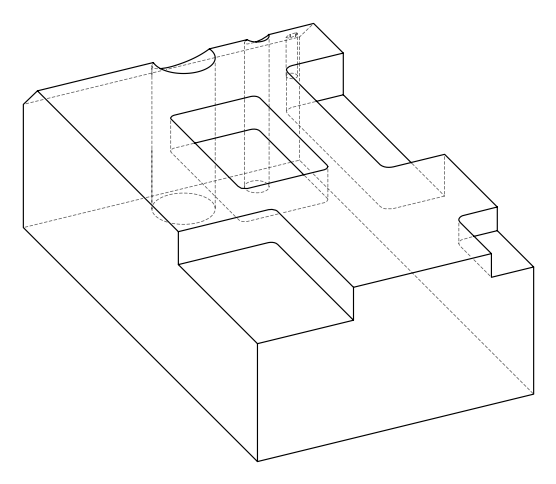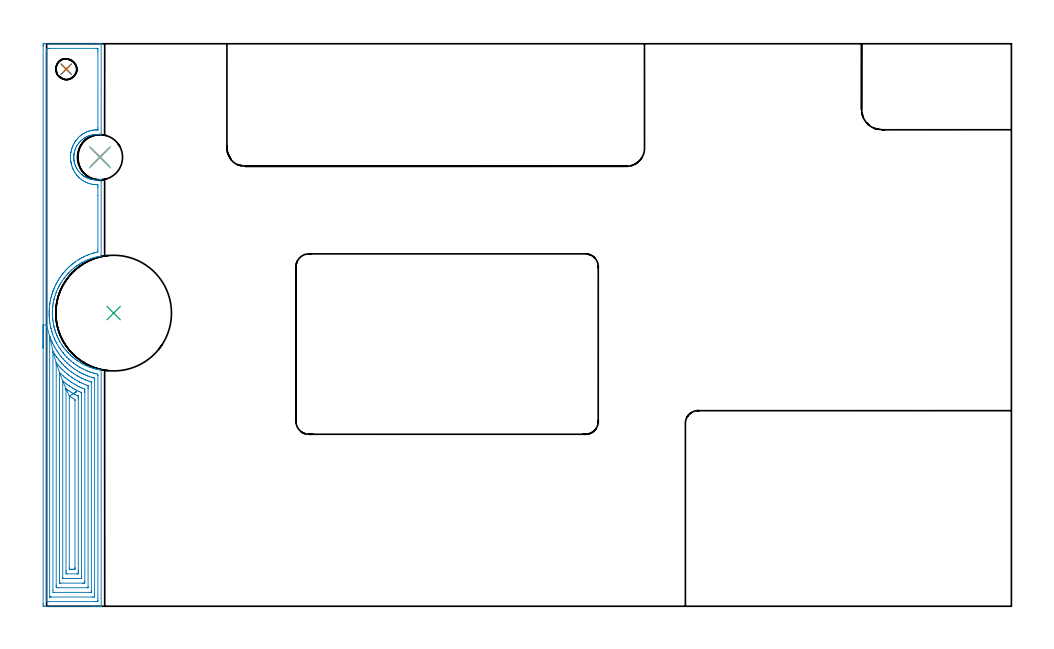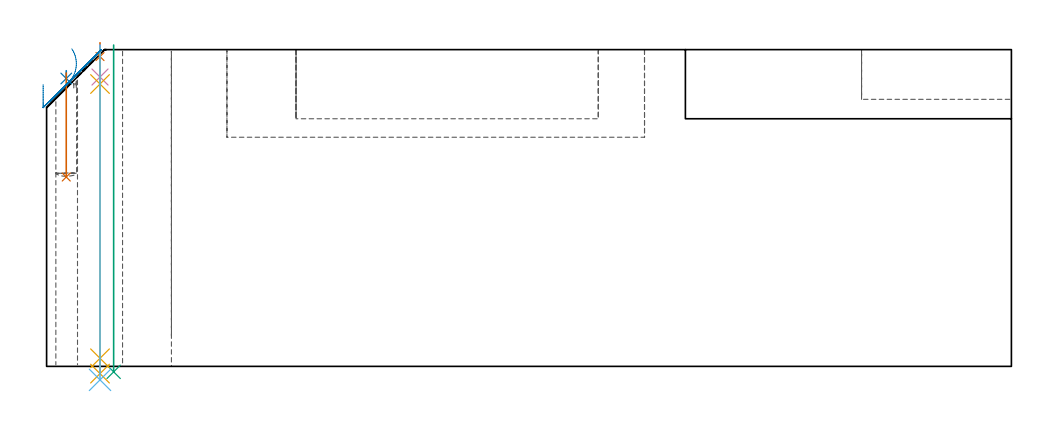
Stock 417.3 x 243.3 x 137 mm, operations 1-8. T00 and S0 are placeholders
(PLAN: 12 operations, 10 tool changes, 164.7 min)
(1 SPOT_DRILL | STEP1HOLE_1 | NXT0321_9005460120000 | 0.05 min | 183 mm3)
(2 SPOT_DRILL_1 | STEP1POCKET | NXT0321_9005460120000 | 0.03 min | 1251 mm3)
(3 INDEXABLE_INSERT_DRILL_THROUGH_HOLE_FROM_SOLID | STEP1HOLE | NXT0302_038 | 0.57 min | 268905 mm3)
(4 DRILL_BLIND_HOLE_INTO_CENTER | STEP1HOLE_1 | UGT0301_198 | 0.06 min | 400 mm3)
(5 GUN_DRILL_THROUGH_HOLE | STEP1HOLE_1 | UGT0307_003 | 0.65 min | 4819 mm3)
(6 SPADE_DRILL_TO_ENLARGE_THROUGH_HOLE | STEP1HOLE_1 | UGT0306_010 | 0.58 min | 35462 mm3)
(7 DRILL_BLIND_HOLE_INTO_CENTER_1 | STEP1POCKET | NXT0301_061 | 0.18 min | 2685 mm3)
(8 AREA_MILL | FG_CHAMFER_SURFACE | UGT0205_001 | 16.1 min | 67158 mm3)
(9 MILL_CORNER_NOTCH_RECTANGULAR | CORNER_NOTCH_RECTANGULAR | NXT0201_013 | Follow Part, ap 2.5, ae 75% | 46.97 min | 356461 mm3)
(10 MILL_CORNER_NOTCH_RECTANGULAR_1 | CORNER_NOTCH_RECTANGULAR_1 | UGT0201_010 | Follow Part, ap 4, ae 75% | 3.92 min | 51489 mm3)
(11 MILL_RECTANGULAR_POCKET | POCKET_RECTANGULAR_STRAIGHT | NXT0201_013 | Follow Part, ap 2.5, ae 75% | 32.68 min | 304097 mm3)
(12 MILL_SLOT | SLOT_PARTIAL_RECTANGULAR | NXT0201_011 | Follow Part, ap 3, ae 75% | 62.92 min | 361839 mm3)
(TOOL NXT0321_9005460120000 | NC Spot Drill, 142deg, 12mm, Carbide, Uncoated | D12 PA142 FL30 Z2)
(TOOL NXT0302_038 | Index. Insert Drill 50mm [880-D5000L50-04] | D50 PA176 FL200 Z2)
(TOOL UGT0301_198 | Twist Drill 7.9 mm | D7.9 PA118 FL73 Z2)
(TOOL UGT0307_003 | Gun Drill 7 mm | D7 PA130 FL24 Z1)
(TOOL UGT0306_010 | Spade Drill 19.5mm | D19.5 PA132 FL10 Z2)
(TOOL NXT0301_061 | Carbide Drill 9mm [860.1-0900-027A1-MM 2214] | D9 PA140 FL47 Z2)
(TOOL UGT0205_001 | Chamfer Mill 20 x 3 x 45 deg. | D20 FL50 Z2)
(TOOL NXT0201_013 | ENDMILL 10mm | D10 FL30 Z4)
(TOOL UGT0201_010 | End Mill 16 mm | D16 FL22 Z2)
(TOOL NXT0201_011 | ENDMILL 12mm [2P460-1200-NA 1630] | D12 FL38 Z6)
(OP 1 SPOT_DRILL)
G17 G21 G94 G90
T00 M6
G54
G17 G0 G90 X23.1 Y194.2 S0 M3
G43 Z147. H0
G94 G81 G98 Z134. F250. R140.
G80
M5
M2
(OP 2 SPOT_DRILL_1)
G17 G21 G94 G90
T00 M6
G54
G17 G0 G90 X8.5 Y232.3 S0 M3
G43 Z147. H0
G94 G81 G98 Z124.513 F250. R127.9
G80
M5
M2
(OP 3 INDEXABLE_INSERT_DRILL_THROUGH_HOLE_FROM_SOLID)
G17 G21 G94 G90
T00 M6
G54
G17 G0 G90 X29. Y126.8 S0 M3
G43 Z147. H1
G94 G81 G98 Z-2.373 F250. R139.
G80
M5
M2
(OP 4 DRILL_BLIND_HOLE_INTO_CENTER)
G17 G21 G94 G90
T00 M6
G54
G17 G0 G90 X23.1 Y194.2 S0 M3
G43 Z147. H0
G94 G81 G98 Z125.15 F250. R139.
G80
M5
M2
(OP 5 GUN_DRILL_THROUGH_HOLE)
G17 G21 G94 G90
T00 M6
G54
G17 G0 G90 X23.1 Y194.2 M8
G43 Z147. H0
Z137.596
S716 M3
G94 G1 Z122.121 F125. M26
G4 X.084
Z3.5 F250.
G4 X.084
Z-3.132 F125.
G4 X.084
M5
M9
G0 Z137.596
Z147.
M2
(OP 6 SPADE_DRILL_TO_ENLARGE_THROUGH_HOLE)
G17 G21 G94 G90
T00 M6
G54
G17 G0 G90 X23.1 Y194.2 S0 M3
G43 Z147. H0
G94 G73 G98 Z-5.841 F250. Q17.855 R139.
G80
M5
M2
(OP 7 DRILL_BLIND_HOLE_INTO_CENTER_1)
G17 G21 G94 G90
T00 M6
G54
G17 G0 G90 X8.5 Y232.3 S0 M3
G43 Z147. H1
G94 G81 G98 Z81.9 F250. R126.9
G80
M5
M2
(OP 8 AREA_MILL, part 1 of 2)
G17 G21 G94 G90
T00 M6
G54
G17 G0 G90 X-1.5 Y111.65 S1061 M3
G43 Z147. H0
Z121.9
G94 G1 Y111.688 Z121.028 F250.
Y111.802 Z120.163
Y111.991 Z119.312
Y112.253 Z118.48
Y112.587 Z117.674
Y112.99 Z116.9
Y113.458 Z116.164
Y113.99 Z115.472
Y114.579 Z114.829
Y115.222 Z114.239
Y115.914 Z113.708
Y116.65 Z113.24
Y117.424 Z112.837
Y118.23 Z112.503
Y119.062 Z112.241
Y119.914 Z112.052
Y120.778 Z111.938
Y121.65 Z111.9
Y242.346
X-1.499 Y242.684 Z111.901
X-1.494 Y243.233 Z111.903
X-1.492 Y243.292 Z111.906
X-0.947 Y243.3 Z112.45
X19.768 Z133.163
X22.159 Z135.554
X22.834 Z136.234
X23.18 Z136.579
X23.56 Y243.293 Z136.952
X23.597 Y243.29 Z136.988
X23.6 Y243.13 Z137.
Y204.274
X23.593 Y203.856 Z136.993
X23.5 Y203.862 Z136.9
X22.97 Y203.95 Z136.37
X22.728 Y203.978 Z136.128
X21.843 Y204.035 Z135.243
X20.958 Y204.017 Z134.358
X20.515 Y203.983 Z133.915
X20.073 Y203.923 Z133.473
X19.629 Y203.843 Z133.029
X19.188 Y203.742 Z132.588
X18.744 Y203.619 Z132.143
X18.303 Y203.474 Z131.702
X17.886 Y203.32 Z131.285
X17.626 Y203.203 Z131.024
X17.419 Y203.11 Z130.816
X16.973 Y202.887 Z130.371
X16.826 Y202.805 Z130.224
X16.533 Y202.641 Z129.932
X16.382 Y202.548 Z129.781
X16.187 Y202.427 Z129.586
X15.642 Y202.03 Z129.041
X15.106 Y201.595 Z128.505
X15.049 Y201.548 Z128.446
X15.032 Y201.535 Z128.43
X15.008 Y201.513 Z128.407
X14.763 Y201.285 Z128.162
X14.453 Y200.969 Z127.852
X14.154 Y200.642 Z127.552
X13.987 Y200.44 Z127.387
X13.878 Y200.307 Z127.277
X13.471 Y199.75 Z126.869
X13.225 Y199.37 Z126.623
X12.993 Y198.984 Z126.392
X12.923 Y198.857 Z126.323
X12.706 Y198.413 Z126.103
X12.505 Y197.965 Z125.904
X12.383 Y197.644 Z125.781
X12.336 Y197.52 Z125.733
X12.184 Y197.072 Z125.581
X12.108 Y196.827 Z125.507
X12.049 Y196.567 Z125.448
X11.975 Y196.235 Z125.37
X11.962 Y196.179 Z125.357
X11.879 Y195.734 Z125.276
X11.869 Y195.657 Z125.265
X11.829 Y195.342 Z125.22
X11.821 Y195.287 Z125.213
X11.779 Y194.841 Z125.176
X11.772 Y194.672 Z125.169
X11.764 Y194.449 Z125.155
X11.761 Y194.394 Z125.154
X11.76 Y194.144 Z125.158
X11.761 Y193.948
X11.781 Y193.556 Z125.176
X11.783 Y193.502 Z125.18
X11.824 Y193.055 Z125.223
X11.881 Y192.662 Z125.276
X11.888 Y192.609 Z125.285
X11.915 Y192.46 Z125.314
X11.971 Y192.162 Z125.37
X12.061 Y191.769 Z125.458
X12.073 Y191.717 Z125.47
X12.087 Y191.658 Z125.485
X12.108 Y191.572 Z125.506
X12.226 Y191.196 Z125.622
X12.354 Y190.824 Z125.75
X12.53 Y190.375 Z125.929
X12.727 Y189.931 Z126.125
X12.769 Y189.847 Z126.168
X12.857 Y189.673 Z126.256
X12.994 Y189.418 Z126.391
X13.189 Y189.089 Z126.585
X13.219 Y189.039 Z126.615
X13.518 Y188.588 Z126.914
X13.833 Y188.146 Z127.232
X13.878 Y188.088 Z127.277
X14.242 Y187.665 Z127.642
X14.621 Y187.254 Z128.021
X14.763 Y187.114 Z128.162
X15.024 Y186.881 Z128.424
X15.195 Y186.729 Z128.595
X15.351 Y186.6 Z128.751
X15.493 Y186.484 Z128.889
X15.582 Y186.41 Z128.98
X15.64 Y186.361 Z129.039
X15.996 Y186.112 Z129.394
X16.086 Y186.048 Z129.485
X16.318 Y185.9 Z129.717
X16.382 Y185.859 Z129.779
X16.452 Y185.814 Z129.851
X16.533 Y185.762 Z129.932
X16.725 Y185.653 Z130.123
X16.826 Y185.595 Z130.222
X16.963 Y185.516 Z130.363
X17.047 Y185.469 Z130.447
X17.08 Y185.452 Z130.48
X17.271 Y185.361 Z130.665
X17.42 Y185.289 Z130.815
X17.859 Y185.097 Z131.257
X18.303 Y184.926 Z131.702
X18.744 Y184.781 Z132.143
X19.188 Y184.656 Z132.588
X19.511 Y184.576 Z132.911
X19.791 Y184.521 Z133.191
X20.073 Y184.477 Z133.473
X20.958 Y184.383 Z134.358
X21.843 Y184.365 Z135.243
X22.728 Y184.427 Z136.128
X23.047 Y184.474 Z136.446
X23.132 Y184.486 Z136.531
X23.502 Y184.534 Z136.901
X23.594 Y184.544 Z136.992
X23.6 Y183.73 Z137.
Y151.549 Z136.999
X23.595 Y151.503 Z136.991
X23.576 Y151.49 Z136.973
X22.728 Y151.332 Z136.127
X21.843 Y151.142 Z135.242
X20.958 Y150.919 Z134.357
X20.073 Y150.669 Z133.472
X19.188 Y150.368 Z132.587
X18.303 Y150.038 Z131.702
X17.629 Y149.766 Z131.029
X17.419 Y149.673 Z130.817
X16.533 Y149.256 Z129.932
X15.769 Y148.873 Z129.167
X15.649 Y148.808 Z129.047
X15.493 Y148.719 Z128.89
X15.276 Y148.596 Z128.673
X15.049 Y148.468 Z128.449
X14.763 Y148.305 Z128.162
X14.222 Y147.981 Z127.62
X14.16 Y147.94 Z127.557
X14.074 Y147.884 Z127.472
X13.878 Y147.756 Z127.277
X13.799 Y147.703 Z127.198
X13.716 Y147.646 Z127.112
X13.632 Y147.59 Z127.03
X13.359 Y147.405 Z126.758
X13.272 Y147.345 Z126.668
X13.183 Y147.286 Z126.582
X12.993 Y147.157 Z126.392
X12.923 Y147.107 Z126.321
X12.896 Y147.088 Z126.294
X12.827 Y147.035 Z126.224
X12.706 Y146.945 Z126.105
X12.109 Y146.492 Z125.506
X11.939 Y146.357 Z125.334
X11.755 Y146.214 Z125.154
X11.732 Y146.196 Z125.13
X11.198 Y145.746 Z124.597
X11.164 Y145.716 Z124.563
X10.902 Y145.484 Z124.296
X10.694 Y145.303 Z124.091
X10.338 Y144.974 Z123.736
X9.76 Y144.411 Z123.158
X9.717 Y144.366 Z123.114
X9.655 Y144.303 Z123.054
X9.487 Y144.13 Z122.886
X9.453 Y144.094 Z122.851
X9.421 Y144.059 Z122.817
X9.346 Y143.98 Z122.745
X9.209 Y143.832 Z122.608
X9.124 Y143.74 Z122.52
X9.028 Y143.638 Z122.428
X8.931 Y143.534 Z122.331
X8.916 Y143.518 Z122.315
X8.554 Y143.104 Z121.954
X8.153 Y142.625 Z121.551
X8.06 Y142.508 Z121.459
X7.812 Y142.194 Z121.208
X7.683 Y142.034 Z121.081
X7.552 Y141.861 Z120.951
X7.455 Y141.733 Z120.854
X6.798 Y140.811 Z120.196
X6.244 Y139.948 Z119.642
X5.912 Y139.403 Z119.312
X5.715 Y139.055 Z119.114
X5.484 Y138.621 Z118.88
X5.322 Y138.322 Z118.721
X5.237 Y138.163 Z118.636
X5.019 Y137.728 Z118.416
X4.804 Y137.27 Z118.204
X4.415 Y136.377 Z117.812
X4.238 Y135.945 Z117.638
X4.142 Y135.709 Z117.542
X4.061 Y135.485 Z117.46
X3.756 Y134.592 Z117.154
X3.479 Y133.7 Z116.878
X3.258 Y132.898 Z116.656
X3.239 Y132.815 Z116.636
X3.237 Y132.807 Z116.634
X3.2 Y132.644 Z116.599
X3.039 Y131.915 Z116.437
X2.887 Y131.115 Z116.284
X2.872 Y131.029 Z116.266
X2.87 Y131.022 Z116.265
X2.78 Y130.425 Z116.173
X2.735 Y130.129 Z116.128
X2.686 Y129.717 Z116.081
X2.633 Y129.243 Z116.024
X2.632 Y129.237
X2.615 Y129.05 Z116.011
X2.607 Y128.955 Z116.004
X2.587 Y128.702 Z115.983
X2.558 Y128.344 Z115.954
X2.517 Y127.452 Z115.905
X2.51 Y127.176 Z115.901
X2.506 Y127.005 Z115.899
Y126.563 Z115.9
X2.509 Y126.357 Z115.906
X2.514 Y126.113 Z115.909
X2.535 Y125.666 Z115.924
X2.552 Y125.419 Z115.941
X2.594 Y124.774 Z115.987
X2.602 Y124.675 Z115.998
X2.607 Y124.619 Z116.005
X2.619 Y124.505 Z116.015
X2.639 Y124.33 Z116.03
X2.663 Y124.083 Z116.056
X2.682 Y123.883 Z116.076
X2.732 Y123.514 Z116.128
X2.804 Y122.99 Z116.198
X2.934 Y122.228 Z116.332
X2.958 Y122.097 Z116.354
X3.064 Y121.578 Z116.461
X3.141 Y121.203 Z116.538
X3.174 Y121.059 Z116.573
X3.2 Y120.947 Z116.599
X3.245 Y120.757 Z116.643
X3.258 Y120.702 Z116.656
X3.324 Y120.456 Z116.722
X3.363 Y120.311 Z116.761
X3.476 Y119.924 Z116.875
X3.509 Y119.811 Z116.909
X3.626 Y119.419 Z117.022
X3.659 Y119.312 Z117.058
X3.718 Y119.132 Z117.116
X3.772 Y118.97 Z117.167
X3.87 Y118.665 Z117.269
X3.916 Y118.526 Z117.314
X4.06 Y118.119 Z117.46
X4.142 Y117.891 Z117.542
X4.264 Y117.589 Z117.663
X4.385 Y117.302 Z117.782
X4.436 Y117.184 Z117.83
X4.52 Y116.98 Z117.917
X4.621 Y116.741 Z118.017
X4.804 Y116.329 Z118.204
X4.819 Y116.295 Z118.219
X5.03 Y115.848 Z118.426
X5.218 Y115.48 Z118.618
X5.295 Y115.332 Z118.695
X5.491 Y114.956 Z118.888
X5.689 Y114.59 Z119.088
X5.698 Y114.574 Z119.097
X5.912 Y114.195 Z119.312
X5.99 Y114.063 Z119.39
X6.547 Y113.171 Z119.945
X6.67 Y112.979 Z120.07
X6.798 Y112.79 Z120.197
X6.953 Y112.569 Z120.349
X7.159 Y112.271 Z120.558
X7.415 Y111.92 Z120.815
X7.683 Y111.565 Z121.082
X7.823 Y111.385 Z121.219
X8.236 Y110.876 Z121.635
X8.554 Y110.493 Z121.953
X9.01 Y109.986 Z122.41
X9.124 Y109.861 Z122.522
X9.253 Y109.718 Z122.653
X9.359 Y109.6 Z122.758
X9.453 Y109.504 Z122.852
X9.961 Y108.996 Z123.36
X10.161 Y108.797 Z123.557
X10.25 Y108.708 Z123.648
X10.338 Y108.623 Z123.737
X10.778 Y108.222 Z124.177
X11.05 Y107.982 Z124.447
X11.237 Y107.815 Z124.637
X11.308 Y107.756 Z124.708
X11.494 Y107.604 Z124.89
X11.61 Y107.507 Z125.009
X11.671 Y107.457 Z125.069
X12.108 Y107.105 Z125.507
X12.187 Y107.043 Z125.587
X12.342 Y106.923 Z125.742
X12.993 Y106.446 Z126.392
X13.179 Y106.316 Z126.578
X13.588 Y106.03 Z126.987
X13.716 Y105.948 Z127.115
X13.878 Y105.843 Z127.277
X14.763 Y105.293 Z128.162
X15.023 Y105.142 Z128.423
X15.336 Y104.962 Z128.735
X15.648 Y104.794 Z129.047
X16.534 Y104.338 Z129.932
X16.72 Y104.245 Z130.119
X16.749 Y104.232 Z130.149
X17.418 Y103.932 Z130.818
X18.303 Y103.561 Z131.702
X18.493 Y103.487 Z131.891
X18.604 Y103.444 Z131.999
X18.835 Y103.352 Z132.234
X18.874 Y103.339 Z132.273
X19.048 Y103.277 Z132.447
X19.188 Y103.227 Z132.587
X20.073 Y102.939 Z133.472
X20.958 Y102.681 Z134.357
X21.27 Y102.6 Z134.666
X21.844 Y102.45 Z135.242
X22.159 Y102.386 Z135.557
X22.728 Y102.268 Z136.128
X23.108 Y102.198 Z136.508
X23.574 Y102.104 Z136.966
X23.597 Y102.097 Z136.989
X23.6 Y101.999 Z137.
Y0.17
X23.597 Y0.01 Z136.988
X23.56 Y0.007 Z136.952
X23.18 Y0. Z136.579
X22.834 Z136.234
X22.159 Z135.554
X20.932 Z134.329
X20.381 Z133.776
X19.768 Z133.163
X-0.947 Y0.001 Z112.45
X-1.166 Y0.003 Z112.231
X-1.492 Y0.008 Z111.906
X-1.494 Y0.067 Z111.903
X-1.499 Y0.616 Z111.901
X-1.5 Y1.172 Z111.9
Y121.65
X-0.086 Z113.314
Y240.004
X-0.085 Y240.897 Z113.315
X-0.084 Y240.922 Z113.316
X-0.059 Y241.29 Z113.341
X0.432 Y241.298 Z113.832
X0.83 Y241.299 Z114.23
X1.318 Y241.3 Z114.718
X21.27 Y241.299 Z134.67
X21.761 Y241.297 Z135.161
X22.159 Y241.29 Z135.559
X22.184 Y240.897 Z135.584
X22.185 Y240.871 Z135.585
X22.186 Y240.004 Z135.586
Y206.927
X22.182 Y206.061 Z135.582
X22.18 Y206.039 Z135.58
X22.177 Y206.025 Z135.577
X22.159 Y206.024 Z135.559
X21.728 Y206.023 Z135.128
X21.307 Z134.707
X21.27 Y206.022 Z134.67
X20.464 Y205.977 Z133.864
X20.381 Y205.967 Z133.781
X19.689 Y205.863 Z133.089
X19.493 Y205.825 Z132.893
X18.957 Y205.706 Z132.357
X18.604 Y205.608 Z132.004
X18.268 Y205.506 Z131.668
X17.715 Y205.319 Z131.115
X17.605 Y205.278 Z131.005
X17.333 Y205.168 Z130.733
X16.826 Y204.925 Z130.226
X16.397 Y204.706 Z129.797
X15.938 Y204.449 Z129.338
X15.828 Y204.385 Z129.228
X15.651 Y204.274 Z129.051
X15.299 Y204.023 Z128.699
X15.049 Y203.838 Z128.449
X14.792 Y203.64 Z128.192
X14.468 Y203.381 Z127.868
X14.302 Y203.238 Z127.702
X14.16 Y203.109 Z127.56
X13.846 Y202.804 Z127.246
X13.534 Y202.488 Z126.934
X13.408 Y202.351 Z126.808
X13.272 Y202.194 Z126.672
X13.001 Y201.866 Z126.401
X12.791 Y201.595 Z126.191
X12.619 Y201.358 Z126.019
X12.383 Y201.023 Z125.783
X12.255 Y200.83 Z125.655
X12.175 Y200.701 Z125.575
X11.921 Y200.273 Z125.321
X11.671 Y199.808 Z125.071
X11.634 Y199.738 Z125.034
X11.611 Y199.691 Z125.011
X11.494 Y199.442 Z124.894
X11.335 Y199.075 Z124.735
X11.268 Y198.915 Z124.668
X11.084 Y198.434 Z124.484
X10.94 Y198.022 Z124.34
X10.892 Y197.878 Z124.292
X10.859 Y197.767 Z124.259
X10.78 Y197.487 Z124.18
X10.675 Y197.059 Z124.075
X10.606 Y196.75 Z124.006
X10.526 Y196.315 Z123.926
X10.514 Y196.235 Z123.914
X10.42 Y195.529 Z123.82
X10.404 Y195.342 Z123.804
X10.361 Y194.695 Z123.761
X10.351 Y194.449 Z123.751
X10.356 Y193.807 Z123.756
X10.368 Y193.556 Z123.768
X10.424 Y192.845 Z123.824
X10.444 Y192.662 Z123.844
X10.498 Y192.275 Z123.898
X10.576 Y191.799 Z123.976
X10.581 Y191.769 Z123.981
X10.606 Y191.643 Z124.006
X10.789 Y190.876 Z124.189
X10.866 Y190.614 Z124.266
X11.076 Y189.983 Z124.476
X11.383 Y189.201 Z124.783
X11.432 Y189.089 Z124.832
X11.494 Y188.956 Z124.894
X11.881 Y188.196 Z125.281
X12.068 Y187.88 Z125.468
X12.383 Y187.376 Z125.783
X12.431 Y187.303 Z125.831
X12.53 Y187.155 Z125.93
X12.965 Y186.574 Z126.365
X13.099 Y186.41 Z126.499
X13.272 Y186.213 Z126.672
X13.603 Y185.85 Z127.003
X13.922 Y185.516 Z127.322
X14.16 Y185.299 Z127.56
X14.948 Y184.623 Z128.348
X15.049 Y184.547 Z128.449
X15.311 Y184.36 Z128.711
X15.938 Y183.958 Z129.338
X16.324 Y183.73 Z129.724
X16.826 Y183.472 Z130.226
X17.305 Y183.249 Z130.705
X17.715 Y183.09 Z131.115
X18.417 Y182.837 Z131.817
X18.604 Y182.783 Z132.004
X18.679 Y182.762 Z132.079
X19.493 Y182.571 Z132.893
X19.814 Y182.514 Z133.214
X20.381 Y182.447 Z133.781
X20.813 Y182.402 Z134.213
X21.27 Y182.385 Z134.67
X21.73 Y182.374 Z135.13
X22.159 Y182.375 Z135.559
X22.184 Y181.943 Z135.584
X22.185 Y181.917 Z135.585
X22.186 Y181.05 Z135.586
Y177.697
Y154.226
X22.182 Y153.36 Z135.582
X22.18 Y153.339 Z135.58
X22.159 Y153.243 Z135.559
X21.536 Y153.093 Z134.936
X21.27 Y153.027 Z134.67
X20.826 Y152.912 Z134.226
X20.381 Y152.791 Z133.781
X20.13 Y152.72 Z133.53
X19.493 Y152.527 Z132.893
X19.447 Y152.513 Z132.847
X19.31 Y152.467 Z132.71
X18.604 Y152.211 Z132.004
X18.14 Y152.04 Z131.54
X17.715 Y151.876 Z131.115
X17.5 Y151.79 Z130.9
X16.98 Y151.573 Z130.38
X16.272 Y151.238 Z129.672
X15.938 Y151.075 Z129.338
X15.674 Y150.945 Z129.074
X15.152 Y150.68 Z128.552
X14.519 Y150.32 Z127.919
X14.16 Y150.112 Z127.56
X13.957 Y149.992 Z127.357
X13.617 Y149.787 Z127.017
X13.407 Y149.651 Z126.807
X13.272 Y149.561 Z126.672
X12.343 Y148.934 Z125.743
X12.288 Y148.894 Z125.688
X11.834 Y148.552 Z125.234
X11.494 Y148.294 Z124.894
X11.329 Y148.166 Z124.729
X11.119 Y148. Z124.519
X10.838 Y147.767 Z124.238
X10.606 Y147.572 Z124.006
X10.356 Y147.358 Z123.756
X10.068 Y147.107 Z123.468
X9.883 Y146.94 Z123.283
X9.717 Y146.786 Z123.117
X9.424 Y146.508 Z122.824
X9.119 Y146.214 Z122.519
X8.973 Y146.069 Z122.373
X8.828 Y145.922 Z122.228
X8.535 Y145.615 Z121.935
X8.258 Y145.321 Z121.658
X8.105 Y145.154 Z121.505
X7.94 Y144.969 Z121.34
X7.688 Y144.68 Z121.088
X7.472 Y144.428 Z120.872
X7.281 Y144.196 Z120.681
X7.051 Y143.914 Z120.451
X6.883 Y143.703 Z120.283
X6.752 Y143.534 Z120.152
X6.5 Y143.195 Z119.9
X6.162 Y142.736 Z119.562
X6.122 Y142.681 Z119.522
X6.094 Y142.641 Z119.494
X5.759 Y142.153 Z119.159
X5.49 Y141.748 Z118.89
X5.405 Y141.616 Z118.805
X5.274 Y141.409 Z118.674
X5.062 Y141.067 Z118.462
X4.935 Y140.855 Z118.335
X4.733 Y140.505 Z118.133
X4.426 Y139.961 Z117.826
X4.417 Y139.945 Z117.817
X4.385 Y139.884 Z117.785
X4.106 Y139.349 Z117.506
X3.962 Y139.068 Z117.362
X3.81 Y138.753 Z117.21
X3.537 Y138.175 Z116.937
X3.53 Y138.158 Z116.93
X3.496 Y138.081 Z116.896
X3.256 Y137.523 Z116.656
X3.155 Y137.282 Z116.555
X2.998 Y136.889 Z116.398
X2.802 Y136.388 Z116.202
X2.772 Y136.306 Z116.172
X2.75 Y136.245 Z116.15
X2.607 Y135.83 Z116.007
X2.523 Y135.58 Z115.923
X2.495 Y135.495 Z115.895
X2.31 Y134.901 Z115.71
X2.22 Y134.602 Z115.62
X2.107 Y134.212 Z115.507
X1.967 Y133.709 Z115.367
X1.939 Y133.598 Z115.339
X1.76 Y132.836 Z115.16
X1.749 Y132.785 Z115.149
X1.719 Y132.647 Z115.119
X1.6 Y132.042 Z115.
X1.578 Y131.922 Z114.978
X1.467 Y131.282 Z114.867
X1.427 Y131.029 Z114.827
X1.35 Y130.507 Z114.75
X1.304 Y130.136 Z114.704
X1.256 Y129.707 Z114.656
X1.212 Y129.243 Z114.612
X1.182 Y128.889 Z114.582
X1.145 Y128.349 Z114.545
X1.128 Y128.05 Z114.528
X1.103 Y127.456 Z114.503
X1.098 Y127.187 Z114.498
X1.096 Y126.563 Z114.496
X1.099 Y126.292 Z114.499
X1.12 Y125.67 Z114.52
X1.134 Y125.364 Z114.534
X1.171 Y124.776 Z114.571
X1.184 Y124.598 Z114.584
X1.202 Y124.403 Z114.602
X1.257 Y123.883 Z114.657
X1.311 Y123.399 Z114.711
X1.367 Y122.99 Z114.767
X1.46 Y122.357 Z114.86
X1.505 Y122.097 Z114.905
X1.654 Y121.268 Z115.054
X1.667 Y121.203 Z115.067
X1.719 Y120.952 Z115.119
X1.833 Y120.425 Z115.233
X1.845 Y120.373 Z115.245
X1.859 Y120.31 Z115.259
X1.878 Y120.23 Z115.278
X1.905 Y120.123 Z115.305
X2.101 Y119.417 Z115.501
X2.254 Y118.879 Z115.654
X2.365 Y118.524 Z115.765
X2.607 Y117.761 Z116.007
X2.675 Y117.563 Z116.075
X2.987 Y116.737 Z116.387
X3.247 Y116.094 Z116.647
X3.354 Y115.844 Z116.754
X3.496 Y115.516 Z116.896
X3.706 Y115.056 Z117.106
X3.755 Y114.951 Z117.155
X4.007 Y114.437 Z117.407
X4.204 Y114.057 Z117.604
X4.385 Y113.718 Z117.785
X4.693 Y113.164 Z118.093
X5.136 Y112.409 Z118.536
X5.222 Y112.271 Z118.622
X5.274 Y112.19 Z118.674
X5.805 Y111.378 Z119.205
X6.162 Y110.865 Z119.562
X6.44 Y110.485 Z119.84
X7.051 Y109.684 Z120.451
X7.103 Y109.618 Z120.503
X7.124 Y109.591 Z120.524
X7.474 Y109.166 Z120.874
X7.882 Y108.698 Z121.282
X7.94 Y108.634 Z121.34
X8.708 Y107.805 Z122.108
X8.828 Y107.683 Z122.228
X9.61 Y106.912 Z123.01
X9.717 Y106.814 Z123.117
X10.594 Y106.03 Z123.994
X10.606 Y106.02 Z124.006
X11.494 Y105.308 Z124.894
X11.727 Y105.125 Z125.127
X12.383 Y104.653 Z125.783
X12.976 Y104.232 Z126.376
X13.272 Y104.041 Z126.672
X13.785 Y103.716 Z127.185
X14.16 Y103.488 Z127.56
X14.41 Y103.339 Z127.81
X15.049 Y102.987 Z128.449
X15.794 Y102.59 Z129.194
X15.938 Y102.516 Z129.338
X16.078 Y102.445 Z129.478
X16.826 Y102.109 Z130.226
X17.425 Y101.844 Z130.825
X17.715 Y101.724 Z131.115
X18.136 Y101.552 Z131.536
X18.604 Y101.378 Z132.004
X18.875 Y101.279 Z132.275
X19.493 Y101.083 Z132.893
X20.172 Y100.87 Z133.572
X20.381 Y100.81 Z133.781
X20.915 Y100.659 Z134.315
X21.27 Y100.567 Z134.67
X21.393 Y100.535 Z134.793
X22.159 Y100.354 Z135.559
X22.184 Y99.766 Z135.584
X22.185 Y99.739 Z135.585
X22.186 Y3.296 Z135.586
X22.184 Y2.403 Z135.584
Y2.378
X22.159 Y2.01 Z135.559
X21.668 Y2.002 Z135.068
X21.27 Y2.001 Z134.67
X20.782 Y2. Z134.182
X0.83 Y2.001 Z114.23
X0.339 Y2.003 Z113.739
X-0.059 Y2.01 Z113.341
X-0.084 Y2.403 Z113.316
X-0.085 Y2.429 Z113.315
X-0.086 Y3.296 Z113.314
Y121.65
X1.334 Y116.853 Z114.734
X1.379 Y116.737 Z114.779
X1.719 Y115.83 Z115.119
X2.089 Y114.951 Z115.489
X2.367 Y114.299 Z115.767
X2.478 Y114.057 Z115.878
X2.607 Y113.785 Z116.007
X2.919 Y113.164 Z116.319
X3.247 Y112.522 Z116.647
X3.385 Y112.271 Z116.785
X3.496 Y112.074 Z116.896
X3.909 Y111.378 Z117.309
X4.385 Y110.601 Z117.785
X4.458 Y110.485 Z117.858
X4.593 Y110.275 Z117.993
X5.063 Y109.591 Z118.463
X5.274 Y109.298 Z118.674
X5.724 Y108.698 Z119.124
X6.162 Y108.137 Z119.562
X6.433 Y107.805 Z119.833
X7.051 Y107.086 Z120.451
X7.206 Y106.912 Z120.606
X7.94 Y106.125 Z121.34
X8.042 Y106.018 Z121.442
X8.828 Y105.249 Z122.228
X8.958 Y105.125 Z122.358
X9.717 Y104.455 Z123.117
X9.975 Y104.232 Z123.375
X10.606 Y103.724 Z124.006
X11.094 Y103.339 Z124.494
X11.494 Y103.047 Z124.894
X12.334 Y102.445 Z125.734
X12.383 Y102.412 Z125.783
X12.478 Y102.35 Z125.878
X13.272 Y101.857 Z126.672
X13.766 Y101.552 Z127.166
X14.16 Y101.329 Z127.56
X14.662 Y101.048 Z128.062
X15.049 Y100.847 Z128.449
X15.413 Y100.659 Z128.813
X15.767 Y100.487 Z129.167
X15.938 Y100.407 Z129.338
X16.401 Y100.193 Z129.801
X16.826 Y100.012 Z130.226
X17.409 Y99.766 Z130.809
X17.715 Y99.644 Z131.115
X17.914 Y99.566 Z131.314
X18.604 Y99.323 Z132.004
X19.266 Y99.1 Z132.666
X19.493 Y99.031 Z132.893
X20.014 Y98.872 Z133.414
X20.381 Y98.769 Z133.781
X20.526 Y98.727 Z133.926
X20.764 Y98.65 Z134.164
X20.767 Y98.484 Z134.167
X20.77 Y97.979 Z134.17
X20.771 Y97.587 Z134.171
Y5.083
X20.769 Y4.693 Z134.169
X20.764 Y4.189 Z134.164
X20.751 Y4.01 Z134.151
X20.567 Y4.003 Z133.967
X20.381 Y4.001 Z133.781
X19.681 Y4. Z133.081
X1.907 Z115.307
X1.719 Y4.002 Z115.119
X1.53 Y4.005 Z114.93
X1.405 Y4.01 Z114.805
X1.335 Y4.02 Z114.735
X1.333 Y4.059 Z114.733
X1.331 Y4.189 Z114.731
X1.329 Y4.581 Z114.729
X1.328 Y116.236 Z114.728
X1.33 Y116.737 Z114.73
X1.331 Y116.785 Z114.731
X1.334 Y116.853 Z114.734
X2.75 Y110.196 Z116.15
X2.773 Y110.161 Z116.173
X3.129 Y109.591 Z116.529
X3.496 Y109.017 Z116.896
X3.707 Y108.698 Z117.107
X4.158 Y108.033 Z117.558
X4.324 Y107.805 Z117.724
X4.385 Y107.723 Z117.785
X5.01 Y106.912 Z118.41
X5.274 Y106.58 Z118.674
X5.742 Y106.018 Z119.142
X6.162 Y105.533 Z119.562
X6.532 Y105.125 Z119.932
X7.051 Y104.573 Z120.451
X7.385 Y104.232 Z120.785
X7.94 Y103.69 Z121.34
X8.315 Y103.339 Z121.715
X8.828 Y102.885 Z122.228
X9.337 Y102.445 Z122.737
X9.717 Y102.138 Z123.117
X10.454 Y101.552 Z123.854
X10.606 Y101.44 Z124.006
X11.01 Y101.146 Z124.41
X11.494 Y100.804 Z124.894
X11.703 Y100.659 Z125.103
X12.383 Y100.229 Z125.783
X13.12 Y99.766 Z126.52
X13.272 Y99.677 Z126.672
X13.481 Y99.556 Z126.881
X14.16 Y99.187 Z127.56
X14.75 Y98.872 Z128.15
X15.049 Y98.722 Z128.449
X15.343 Y98.577 Z128.743
X15.938 Y98.312 Z129.338
X16.694 Y97.979 Z130.094
X16.826 Y97.923 Z130.226
X16.921 Y97.884 Z130.321
X17.715 Y97.582 Z131.115
X18.343 Y97.348 Z131.743
X18.604 Y97.263 Z132.004
X19.155 Y97.086 Z132.555
X19.299 Y97.033 Z132.699
X19.351 Y97.007 Z132.751
X19.352 Y96.99 Z132.752
X19.355 Y96.897 Z132.755
X19.357 Y96.707 Z132.757
Y96.329
Y6.869
X19.352 Y6.117 Z132.752
X19.35 Y6.013 Z132.75
X19.252 Y6.009 Z132.652
X19.036 Y6.004 Z132.436
X18.604 Y6. Z132.004
X18.58 Z131.98
X3.472 Z116.872
X3.055 Y6.003 Z116.455
X2.847 Y6.007 Z116.247
X2.75 Y6.01 Z116.15
X2.743 Y6.869 Z116.143
Y109.727
X2.745 Y110.09 Z116.145
X2.747 Y110.177 Z116.147
X2.749 Y110.196 Z116.149
X4.162 Y105.27 Z117.562
X4.184 Y105.25 Z117.584
X4.291 Y105.125 Z117.691
X4.385 Y105.014 Z117.785
X5.049 Y104.232 Z118.449
X5.274 Y103.977 Z118.674
X5.857 Y103.339 Z119.257
X6.162 Y103.016 Z119.562
X6.724 Y102.445 Z120.124
X7.051 Y102.128 Z120.451
X7.666 Y101.552 Z121.066
X7.94 Y101.31 Z121.34
X8.692 Y100.659 Z122.092
X8.828 Y100.548 Z122.228
X9.375 Y100.109 Z122.775
X9.717 Y99.842 Z123.117
X9.816 Y99.766 Z123.216
X10.606 Y99.201 Z124.006
X11.07 Y98.872 Z124.47
X11.494 Y98.6 Z124.894
X12.232 Y98.131 Z125.632
X12.383 Y98.038 Z125.783
X12.479 Y97.979 Z125.879
X13.272 Y97.533 Z126.672
X14.085 Y97.086 Z127.485
X14.16 Y97.047 Z127.56
X14.241 Y97.005 Z127.641
X15.049 Y96.618 Z128.449
X15.903 Y96.227 Z129.303
X15.984 Y96.193 Z129.384
X16.826 Y95.853 Z130.226
X17.39 Y95.627 Z130.79
X17.715 Y95.505 Z131.115
X17.866 Y95.446 Z131.266
X17.926 Y95.422 Z131.326
X17.936 Y95.374 Z131.336
X17.938 Y95.3 Z131.338
X17.941 Y95.072 Z131.341
X17.943 Y94.406 Z131.343
Y94.177
X17.942 Y8.427 Z131.342
X17.94 Y8.197 Z131.34
X17.936 Y8.046 Z131.336
X17.933 Y8.009 Z131.333
X17.918 Y8.006 Z131.318
X17.878 Y8.004 Z131.278
X17.715 Y8.001 Z131.115
X17.479 Y8. Z130.879
X5.036 Y8.001 Z118.436
X4.385 Y8.007 Z117.785
X4.174 Y8.01 Z117.574
X4.163 Y8.427 Z117.563
X4.159 Y8.656 Z117.559
X4.158 Y8.884 Z117.558
X4.157 Y105.208 Z117.557
X4.158 Y105.231 Z117.558
X4.16 Y105.255 Z117.56
X4.162 Y105.27 Z117.562
X5.576 Y101.128 Z118.976
X5.592 Y101.115 Z118.992
X5.747 Y100.965 Z119.147
X6.058 Y100.659 Z119.458
X6.162 Y100.56 Z119.562
X7.012 Y99.766 Z120.412
X7.051 Y99.731 Z120.451
X7.323 Y99.492 Z120.723
X7.94 Y98.963 Z121.34
X7.989 Y98.922 Z121.389
X8.049 Y98.872 Z121.449
X8.828 Y98.257 Z122.228
X9.185 Y97.979 Z122.585
X9.717 Y97.595 Z123.117
X10.43 Y97.086 Z123.83
X10.606 Y96.97 Z124.006
X10.93 Y96.76 Z124.33
X11.494 Y96.408 Z124.894
X11.841 Y96.193 Z125.241
X12.383 Y95.88 Z125.783
X12.752 Y95.671 Z126.152
X13.272 Y95.385 Z126.672
X13.429 Y95.3 Z126.829
X14.16 Y94.935 Z127.56
X14.515 Y94.763 Z127.915
X15.049 Y94.514 Z128.449
X15.286 Y94.406 Z128.686
X15.938 Y94.132 Z129.338
X16.408 Y93.934 Z129.808
X16.486 Y93.896 Z129.886
X16.519 Y93.88 Z129.919
X16.522 Y93.819 Z129.922
X16.526 Y93.513 Z129.926
X16.529 Y92.919 Z129.929
Y92.62
X16.528 Y10.742 Z129.928
X16.526 Y10.442 Z129.926
X16.522 Y10.145 Z129.922
X16.517 Y10.01 Z129.917
X16.374 Y10.004 Z129.774
X15.938 Y10.001 Z129.338
X15.489 Y10. Z128.889
X6.162 Y10.001 Z119.562
X5.71 Y10.004 Z119.11
X5.593 Y10.01 Z118.993
X5.578 Y10.02 Z118.978
X5.575 Y10.057 Z118.975
X5.573 Y10.141 Z118.973
X5.571 Y10.442 Z118.971
Y11.036
Y100.659
X5.572 Y101.06 Z118.972
X5.573 Y101.101 Z118.973
X5.576 Y101.128 Z118.976
X6.992 Y97.423 Z120.392
X7.007 Y97.414 Z120.407
X7.051 Y97.381 Z120.451
X7.414 Y97.086 Z120.814
X7.94 Y96.67 Z121.34
X8.549 Y96.193 Z121.949
X8.828 Y95.989 Z122.228
X9.541 Y95.477 Z122.941
X9.717 Y95.352 Z123.117
X9.792 Y95.3 Z123.192
X10.606 Y94.782 Z124.006
X11.2 Y94.406 Z124.6
X11.494 Y94.232 Z124.894
X11.911 Y93.987 Z125.311
X12.383 Y93.727 Z125.783
X12.773 Y93.513 Z126.173
X13.272 Y93.257 Z126.672
X13.788 Y92.994 Z127.188
X14.16 Y92.819 Z127.56
X14.588 Y92.62 Z127.988
X15.049 Y92.407 Z128.449
X15.108 Y91.727 Z128.508
X15.115 Y90.767 Z128.515
Y13.122
X15.114 Y12.229 Z128.514
X15.113 Y12.165 Z128.513
X15.108 Y12.098 Z128.508
X15.1 Y12.01 Z128.5
X15.049 Y12.009 Z128.449
X14.387 Y12.001 Z127.787
X7.051 Z120.451
X7.018 Y12.002 Z120.418
X7. Y12.006 Z120.4
X6.994 Y12.008 Z120.394
X6.992 Y12.032 Z120.392
X6.987 Y12.163 Z120.387
X6.986 Y12.229 Z120.386
X6.985 Y12.294 Z120.385
Y97.152
X6.992 Y97.423 Z120.392
X8.405 Y94.029 Z121.805
X8.455 Y94.001 Z121.855
X8.648 Y93.869 Z122.048
X8.828 Y93.745 Z122.228
X9.162 Y93.513 Z122.562
X9.717 Y93.155 Z123.117
X10.606 Y92.589 Z124.006
X10.684 Y92.541 Z124.084
X11.494 Y92.079 Z124.894
X12.116 Y91.727 Z125.516
X12.383 Y91.586 Z125.783
X12.676 Y91.433 Z126.076
X13.272 Y91.132 Z126.672
X13.47 Y91.032 Z126.87
X13.631 Y90.948 Z127.031
X13.681 Y90.921 Z127.081
X13.694 Y90.892 Z127.094
X13.695 Y90.833 Z127.095
X13.699 Y90.37 Z127.099
X13.7 Y89.94 Z127.1
Y89.509
Y15.371
X13.699 Y14.908 Z127.099
X13.698 Y14.48 Z127.098
X13.693 Y14.015 Z127.093
X13.286 Y14. Z126.686
X13.272 Z126.672
X8.828 Y14.001 Z122.228
X8.407 Y14.015 Z121.807
X8.402 Y14.443 Z121.802
X8.4 Y14.908 Z121.8
Y15.339
Y93.513
X8.401 Y93.942 Z121.801
X8.405 Y94.029 Z121.805
X9.859 Y90.858 Z123.259
X9.913 Y90.833 Z123.313
X10.606 Y90.433 Z124.006
X11.46 Y89.94 Z124.86
X12.279 Y89.492 Z125.679
X12.285 Y89.146 Z125.685
Y89.047
X12.286 Y16.695 Z125.686
X12.283 Y16.297 Z125.683
X12.28 Y16.098 Z125.68
X12.277 Y16.01 Z125.677
X12.181 Y16.005 Z125.581
X11.494 Y16.001 Z124.894
X11.297 Y16. Z124.697
X10.606 Y16.001 Z124.006
X10.407 Z123.807
X9.875 Y16.01 Z123.275
X9.82 Y16.017 Z123.22
X9.818 Y16.092 Z123.218
X9.816 Y16.261 Z123.216
X9.814 Y16.597 Z123.214
Y16.695
Y89.94
X9.819 Y90.731 Z123.219
X9.821 Y90.833 Z123.221
X9.859 Y90.858 Z123.259
X10.399 Y91.208 Z123.849
X10.894 Y91.528 Z124.492
X11.34 Y91.816 Z125.184
X11.733 Y92.07 Z125.92
X12.071 Y92.289 Z126.694
X12.351 Y92.47 Z127.5
X12.571 Y92.613 Z128.332
X12.729 Y92.715 Z129.184
X12.825 Y92.777 Z130.049
X12.856 Y92.797 Z130.921
X12.824 Y92.776 Z131.792
X12.728 Y92.714 Z132.657
X12.57 Y92.612 Z133.509
X12.349 Y92.469 Z134.341
X12.069 Y92.288 Z135.147
X11.73 Y92.069 Z135.92
X11.337 Y91.814 Z136.656
X10.89 Y91.525 Z137.348
